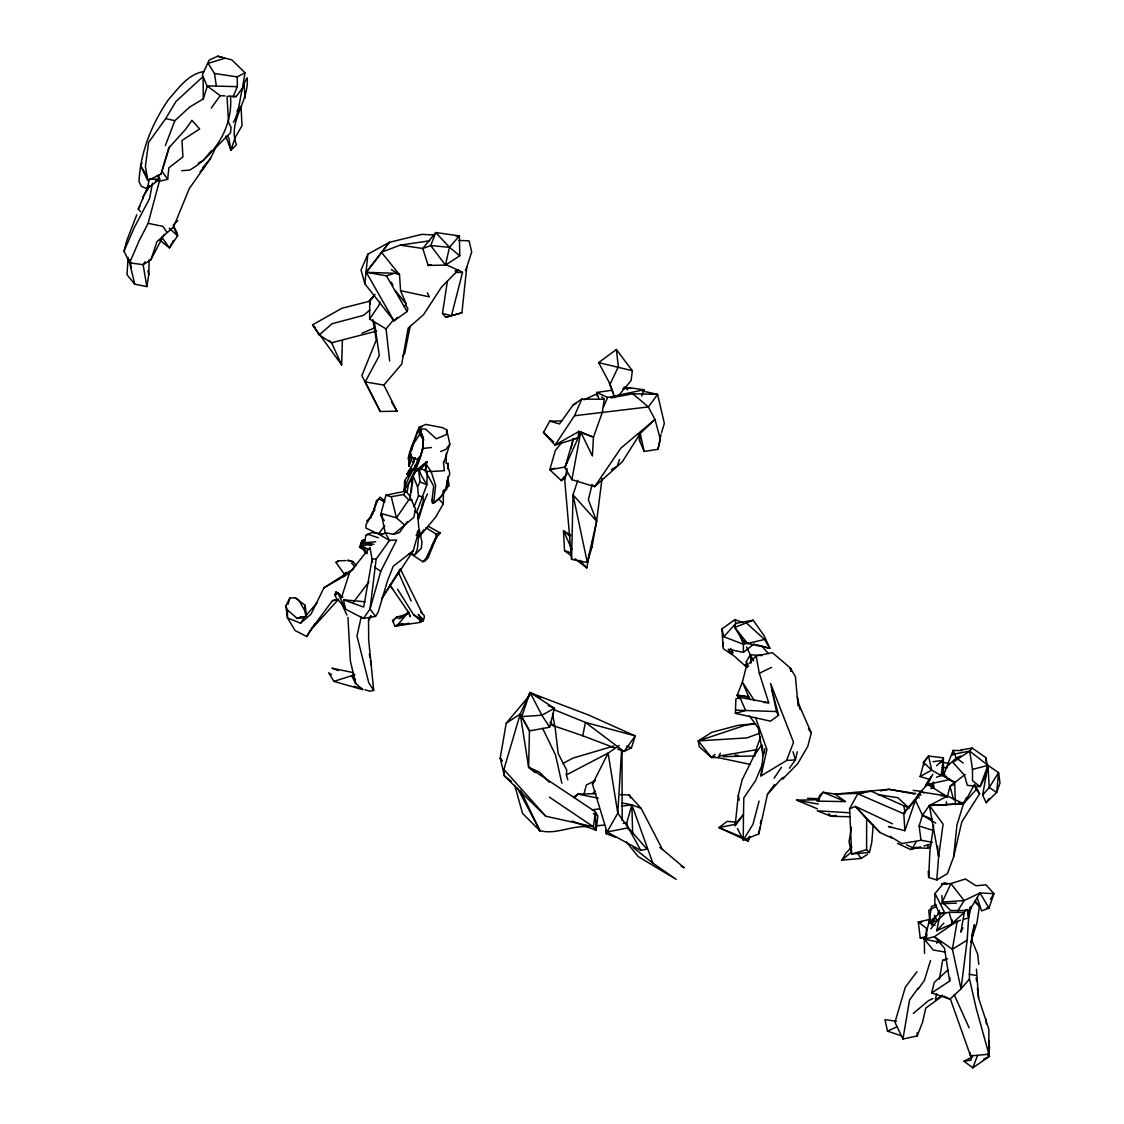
<?xml version="1.0" encoding="UTF-8"?>
<svg xmlns="http://www.w3.org/2000/svg" width="1124" height="1124" viewBox="0 0 1124 1124"><rect width="100%" height="100%" fill="white"/><g stroke="black" fill="none" stroke-linecap="round" stroke-linejoin="round"><path stroke-width="1.5" d="M988.151 768.591L985.72 757.576L972.204 748.078L969.717 751.113L972.499 769.406L972.499 780.716L980.058 786.645L985.692 775.996M869.456 852.456L866.604 849.716L866.646 818.989L855.505 806.428L849.604 808.76L851.655 853.987L869.456 852.456L871.803 842.269L873.165 825.283M985.72 760.934L985.72 757.576M389.635 360.959L386.08 328.925L369.613 319.075L369.712 300.979L375.009 294.404M419.252 536.851L435.929 516.745L443.278 503.805L443.446 490.148M446.228 463.65L446.34 453.225M128.094 257.382L127.026 274.734L134.754 284.203L146.822 286.606L148.846 274.284L149.099 259.869M447.9 469.003L448.012 463.004L447.745 466.235M535.136 772.652L528.617 767.256L529.446 730.909L520.243 714.035L530.036 692.426L554.413 708.303L549.692 727.214L529.446 730.909L520.243 714.035L506.222 723.224L500.208 757.998L504.437 776.038L545.772 816.235L593.402 826.772L596.071 830.313L597.87 816.136L595.341 811.739L528.617 767.256L520.243 714.035L503.903 769.476L504.437 776.038L511.392 781.349M602.014 478.543L596.633 521.227L591.927 547.233L587.304 562.464L571.582 559.359L573.029 494.869L577.806 480.299M412.564 483.404L412.761 474.904L416.568 470.239M947.181 883.422L944.062 882.79L935.028 893.468L934.789 903.176L939.524 913.952L949.063 912.323L964.322 912.463L965.867 909.555M578.691 431.026L578.523 437.91L555.003 445.104L543.51 432.403L549.762 421.149L561.775 420.952M373.28 296.483L368.56 301.485L341.865 308.285L312.528 324.864L341.64 364.878L342.399 340.67M935.351 921.02L928.831 923.633L931.459 906.562L935.913 904.525M427.246 472.797L426.853 484.683L416.582 512.544M926.513 937.444L926.64 934.044L924.321 939.2L924.546 953.475M446.649 483.615C446.158 491.75 440.692 498.93 433.681 502.765L432.318 502.681L432.009 500.166L433.681 486.074L425.448 471.223L426.881 461.852L415.978 470.998L408.686 483.756L407.085 491.905L404.064 491.272C413.196 474.679 424.001 457.089 423.355 437.419L419.112 428.947L419.224 427.303L425.771 424.422L442.814 427.724L446.72 429.916L446.495 434.538L436.281 438.796L425.56 429.073L419.112 428.947L418.943 430.028L419.547 428.806C414.714 438.29 410.035 448.574 408.11 459.028M406.986 614.28L397.025 616.992L392.543 620.687L394.96 626.138L419.772 622.457L419.898 619.914L413.52 614.673L397.587 589.257M976.489 787.685L979.622 793.769L961.779 821.925L953.644 856.797L947.476 873.587L936.784 879.966L928.649 877.437L929.955 850.503L933.693 825.311M621.572 750.551L617.793 813.158L606.145 833.685L615.952 837.394M947.785 970.068L934.227 982.46L931.656 992.928L949.963 999.18L961.02 988.881L967.174 940.156L968.621 917.929L971.22 906.408M447.268 479.99L446.579 489.558L443.249 491.357L448.715 486.06L448.139 476.688M306.093 616.753L304.73 610.585L305.124 605.302L295.275 597.827L289.88 598.024L285.805 605.962L287.505 617.989L295.134 630.564L306.81 636.535L314.65 624.185M936.784 879.966L938.624 856.544L943.106 824.103L929.365 805.529L947.462 796.087L963.521 803.688L976.208 789.568L974.859 784.875M610.936 397.938L632.728 393.751L648.379 406.93L654.983 419.463L660.392 439.245L657.962 449.333L644.164 451.412L639.626 440.734L639.893 437.348M411.3 492.298L412.761 474.904L417.552 486.832L418.507 495.895L413.997 506.938M567.775 779.747L566.37 774.914L566.763 770.221L558.207 753.586L555.059 726.905L549.959 722.339M406.017 305.573L407.886 308.496L407.057 311.531L393.976 320.86L364.85 283.782L367.871 254.136L389.297 242.377L421.641 234.382L433.752 234.916M417.201 532.27L419.252 529.418L417.383 549.102L415.093 554.568L409.038 553.851M225.798 136.145L230.884 150.279L236.433 144.757C227.245 120.83 249.697 101.61 247.111 77.781C238.794 90.889 241.267 108.522 233.483 122.319M760.484 737.161L753.768 756.311L742.121 779.901L738.327 795.146L735.096 825.957L743.47 814.493L743.835 797.857L755.497 780.688L762.915 763.084M798.082 705.858L795.413 676.62L790.284 667.937L772.357 652.693L756.143 655.868L759.318 673.29L768.718 702.739L739.901 697.372L735.897 698.931L735.391 713.361L770.502 721.158L778.609 715.271L776.501 711.562L770.614 683.49L793.53 742.276L786.575 760.512L761.032 775.911L763.013 755.595L762.297 745.142M410.148 553.401L422.891 561.705L425.153 560.946L428.244 557.673L435.845 537.89L436.21 534.111L425.912 527.746M204.02 71.543C188.312 73.833 178.66 88.192 168.74 99.235C151.866 123.64 140.556 151.656 138.969 181.484L141.343 186.373L147.103 188.762L159.861 179.039L156.939 175.442M953.644 856.797L956.931 825.086L963.521 803.688L966.5 797.422M447.408 281.084L442.477 313.399L445.736 317.291L461.908 312.767L466.741 267.329L471.701 251.874L469.045 240.859L458.789 240.41M134.754 284.203L129.625 262.833L139.179 240.634L148.115 223.339L159.355 181.329L167.645 179.306L168.881 167.813L182.903 156.939L182.004 140.444L199.693 128.937L191.937 120.352L185.811 129.077L168.698 148.059L161.041 174.108L147.848 180.514L140.57 165.888L141.989 162.868M415.093 554.568L421.317 548.315L421.978 542.119L419.252 529.418L413.267 550.676L393.26 566.271L387.513 580.799L378.198 612.018L375.528 616.402L370.049 608.913L380.727 571.371L396.646 539.97L389.522 540.433L376.133 559.148L370.049 608.913L363.474 618.467L345.504 609.138L337.79 592.741L335.907 592.039L334.812 594.596L336.427 598.404L342.539 604.389M412.452 457.384L408.996 466.277L410.71 453.871M410.063 498.438L412.761 474.904M142.678 199.229L143.015 196.531L147.778 189.38M923.9 765.261L923.38 762.241L928.536 756.073L943.387 757.787L941.167 775.56L936.461 777.302M931.656 992.928L949.639 981.126L950.047 977.922M614.912 397.798L610.093 384.071L598.642 362.602L616.374 349.55L632.348 370.723L631.084 380.544L618.804 395.297M952.449 755.356L953.138 750.439L961.751 750.593M407.352 476.66L404.668 480.566L404.064 491.272C407.253 471.209 430.408 454.335 420.699 432.852M764.137 753.628L764.868 748.57M604.234 399.231L602.295 412.41L593.472 437.194L592.39 455.979L580.743 432.009L578.593 431.644L555.003 445.104L574.505 415.739L581.768 399.118L604.234 399.231L601.691 396.87M722.858 645.949L723.378 642.492M975.196 900.886L979.426 906.337L976.882 923.085L970.574 942.404M737.456 828.472L743.259 840.049L758.798 833.924L759.866 827.18M760.4 823.808L760.92 820.436M941.898 895.505L942.235 902.08L950.651 910.524L969.422 910.496L969.942 907.265M245.004 72.751L242.489 88.009L236.237 96.538L232.949 96.931L237.361 86.66L237.206 76.896L245.004 72.751L231.853 59.895L217.747 56.2L209.19 60.078L202.348 74.858L206.985 85.874L220.22 95.638L225.025 95.905M851.444 827.264L849.056 841.778L851.655 853.987L866.604 849.716M942.404 995.99L925.74 1008.102L922.607 1022.123L917.198 1035.935L902.937 1039.026L909.555 999.967L918.336 987.884M939.397 979.116L942.643 960.36L945.804 959.123M972.499 769.406L987.94 765.36L998.562 772.61L999.981 783.006L996.679 792.448L986.169 802.676L982.629 795.061L987.94 765.36L969.717 751.113L951.719 754.527M575.01 558.754L586.812 567.929L589.313 554.188M591.828 484.823L594.666 486.636L620.884 448.125L654.983 419.463L640.244 433.442L622.331 461.809L594.666 486.636L571.891 479.695L580.743 432.009L593.472 437.194L578.593 431.644L578.523 437.91L575.193 438.444M152.527 183.128L149.534 198.639L134.107 227.891L124.019 251.172L129.625 262.833L143.127 264.66L150.869 259.827L164.062 234.551M917.058 798.321L917.704 795.033L927.483 784.454L932.765 774.31M410.232 326.016L404.738 353.287L402.729 356.097M567.086 468.497L564.74 480.201L571.582 559.359M571.118 448.42L573.142 438.388M140.514 211.593L138.252 209.12L147.848 186.556M614.533 747.853L582.738 735.756L585.449 722.409L553.289 709.356M657.962 449.333L661.038 434.286M960.472 920.191L936.714 930.728L940.451 912.562M936.629 993.658L935.365 999.826L942.699 995.19M774.548 784.44L767.453 794.359L758.798 833.924M411.398 450.766L417.552 430.548L419.758 427.05M761.032 775.911L766.919 749.455L755.525 717.534M361.324 616.542L356.968 635.959L368.784 682.83L373.716 690.431L369.838 691.232L365.075 689.729M456.147 236.476L459.407 235.914L449.474 247.294L445.469 265.081L428.16 265.419L422.779 248.488L435.747 232.528L459.407 235.914L459.772 255.808L445.469 265.081L430.731 245.594L435.747 232.528L449.474 247.294L459.772 255.808M596.633 521.227L587.304 562.464L573.029 494.869L596.633 521.227L588.372 499.716L592.095 484.486M360.846 545.842L361.998 540.77L364.05 540.391M370.667 518.038L371.721 513.471L374.966 509.86M415.43 457.735L413.196 462.259L414.25 457.735M797.295 751.83L795.413 759.894L789.399 768.212M735.77 822.178L727.172 821.335L718.924 827.601L748.148 841.188L749.315 836.214M147.103 188.762L149.394 179.222L159.861 179.039L155.224 180.88M924.911 938.779L928.874 922.34L939.481 913.25M947.181 797.52L949.977 786.35L954.683 782.234L943.303 775.757L953.138 750.439L956.243 757.955L963.296 763.07M971.6 935.969L974.452 924.715L970.377 948.909L969.338 979.13L961.02 988.881L952.407 949.26L957.212 921.09L934.451 936.699L924.321 939.2L933.229 949.991L945.326 952.14M363.459 545.379L366.017 535.291L367.632 534.223L378.409 537.778M745.971 668.021L742.388 682.085L737.218 695.222L738.299 698.397M455.065 270.898L458.255 270.069L462.526 272.387L451.455 315.76L442.477 313.399M384.282 520.609L380.572 515.143L385.897 495.206L405.862 491.09L409.108 494.982L415.627 509.158L413.772 517.405L393.569 534.336L385.237 532.706L380.839 535.375L389.522 540.433L385.237 532.706L381.191 513.485L396.477 517.827L404.556 524.992M124.019 251.172L126.745 240.677L136.763 214.825M413.196 462.259L414.349 457.875M583.806 794.64L586.349 784.945L595.341 780.646M759.065 801.089L752.982 824.314L743.259 840.049L743.47 814.493L735.279 824.117M797.38 696.768L798.953 704.706L811.317 732.932L807.791 746.364L797.717 763.632L782.683 779.03L784.538 776.586M954.683 782.234L955.386 804.629M972.218 1055.295L970.897 1060.171L963.914 1061.239L972.864 1067.8L989.443 1056.405L987.743 1053.469M930.18 779.62L920.163 776.515L923.914 762.676L928.536 756.073L931.712 770.137L941.167 775.56L943.415 771.879L943.387 757.787M410.71 471.209L411.567 468.076L406.719 474.314L408.813 474.328M446.72 429.916L449.839 444.205L443.994 462.245M628.4 829.512L626.714 823.007L631.871 804.84L621.755 802.831M288.081 604.234L289.88 598.024M418.774 518.74L423.551 502.723L422.947 496.752L418.507 495.895M573.395 439.02L564.866 467.556L571.891 479.695M443.474 462.119L444.331 470.703L431.11 471.518L425.448 471.223L425.841 461.992M379.954 302.075L378.985 305.222L369.613 319.075M661.516 432.726L664.354 423.411L657.596 394.383L642.45 391.026M932.456 842.312L920.992 840.288L919.137 826.028L922.481 815.223L929.365 805.529L963.521 803.688L958.617 802.339M930.546 960.43L924.335 980.507L917.901 989.429M161.041 174.108L169.668 146.429M165.369 145.558L174.852 120.69L189.661 107.047L203.318 98.884L207.364 86M369.304 549.032L359.554 547.135L361.998 540.77M617.708 749.062L624.059 751.478L631.449 747.839L635.285 735.925L588.723 715.089L531.399 693.227L506.222 723.224M341.429 597.813L349.423 573.057L369.979 547.444L372.55 562.141M227.47 135.625L228.959 138.491L230.884 150.279L235.127 137.55L242.011 125.705L241.028 106.26L236.967 110.953M416.442 463.762L418.058 458.901M619.535 459.449L617.315 466.095L611.358 469.706M641.818 396.027L643.912 389.789L629.496 387.696L622.626 388.693M150.869 259.827L156.981 241.632L173.546 227.034L189.268 188.593L210.469 158.54L216.496 146.092M421.5 455.15L416.751 459.519L412.227 457.847L410.204 452.789L413.281 444.191L419.688 434.454L420.952 430.689M421.135 454.04L423.369 447.493M891.669 827.545L888.466 826.505L904.876 830.706L915.414 800.344L920.977 791.942L947.462 796.087M849.604 808.76L857.809 793.755L871.128 791.198L909.26 808.156L897.795 797.717L877.97 794.626M745.296 839.263L748.148 841.188L749.806 836.734M972.864 1067.8L977.501 1055.45M417.58 518.543L423.551 502.723L421.936 505.154M407.829 475.424L409.248 471.687L414.84 468.722M446.916 482.14L449.797 473.499L448.476 468.048M437.264 535.839L431.293 548.976M566.833 462.821L564.866 467.556L580.743 432.009M465.378 270.561L466.741 267.329M347.976 560.103L353.034 561.649L347.457 560.567M367.871 254.136L361.057 270.027L364.85 283.782M603.574 406.818L607.606 397.46L643.912 389.789M424.127 501.416L427.443 493.97M915.765 793.53L888.958 789.329L835.104 794.092L845.473 801.609L817.274 801.131L820.07 794.991L823.063 792.251L835.104 794.092L862.853 793.249M962.903 927.806L960.865 932.147L964.322 912.463L952.309 923.211L949.063 912.323M610.093 384.071L618.369 366.761L616.374 349.55M428.37 526.341L440.313 533.001L435.845 537.89L425.856 558.628L422.891 561.705M936.826 943.359L938.315 940.282M373.716 690.431L368.672 639.767L368.532 620.378L370.751 615.812M353.428 568.885L323.923 587.852L311.025 614.14L300.6 623.216L287.505 617.989L287.435 609.981L285.805 605.962M408.855 472.572L406.719 474.314L414.334 461.585M566.37 774.914L608.112 753.094L617.793 813.158L628.344 827.798L646.96 849.126L640.778 850.362L607.044 831.999L592.474 784.201L608.112 753.094L619.212 745.493M364.836 550.746L365.932 548.582L361.31 544.957L359.554 547.248L367.253 552.263M431.967 545.519L435.845 537.89M755.735 723.589L738.468 725.247L711.829 732.286L698.313 740.899L699.367 746.786L711.394 757.421L718.138 757.632L720.344 753.291M400.228 568.941L381.584 598.811M181.737 170.722L189.675 170.089C215.274 155.393 233.132 126.239 230.476 96.425M417.552 486.832L420.025 481.971L418.549 469.34M416.161 535.488L419.252 529.418M173.377 240.578L169.457 247.912L159.861 240.283M365.202 381.893L383.86 385.096L397.011 411.187L380.221 411.496L365.202 381.893L379.308 355.591L374.404 322.082M931.431 925.178L935.421 917.788M937.823 913.348L939.425 910.384M965.881 800.26L974.536 784.426M306.81 636.535L309.788 631.14L332.465 600.652L337.439 599.668M729.195 651.611L746.926 667.445L746.308 661.783L750.228 654.744L746.561 646.932M916.945 971.698L905.34 987.153L894.957 1022.264L902.937 1039.026M867.447 854.395L861.125 858.441L841.946 860.155L845.951 853.06L851.795 846.864M906.534 844.855L912.786 847.749L916.201 841.707M138.252 209.12L139.896 206.24M414.686 467.233L417.959 461.627M147.202 189.745L149.703 185.544M360.72 543.482L363.488 539.773L365.511 540.04L361.31 544.957M149.394 179.222L147.848 180.514L145.389 166.507L148.579 142.411L165.72 118.568L175.962 101.469L203.093 76.516L203.318 98.884M368.532 620.378L371.117 616.05M914.936 800.681L917.381 796.621M969.422 910.496L980.058 892.948L993.911 893.664L988.994 908.15L981.617 910.89L977.149 897.64M990.441 899.397L993.911 893.664L986.043 884.813L975.941 885.768L965.446 878.982L950.904 883.59L941.308 883.984L947.504 883.717M925.15 786.308L931.051 776.558M419.196 433.302L421.008 430.337M957.634 911.185L964.111 900.563L980.058 892.948L988.994 908.15L986.493 908.051M422.217 503.847L423.832 501.192M352.374 570.177L354.777 566.271L351.545 563.096M592.474 784.201L594.975 780.196M300.6 623.216L304.225 617.498L317.207 602.675M926.162 784.763L928.944 780.351M817.274 801.131L823.063 792.251L845.473 801.609M145.052 261.737L143.127 264.66L146.822 286.606M425.027 464.676L426.881 461.852L414.545 471.546M381.682 598.699L413.267 550.676M445.582 489.516L441.044 496.415L434.215 502.723L432.318 502.681L435.606 501.74M420.025 535.389L423.776 529.783M385.897 495.206L391.264 496.724L403.53 494.546L405.862 491.09M774.071 778.215L781.461 767.313M412.087 500.011L408.743 499.913L396.477 517.827L391.264 496.724M753.768 756.311L761.285 745.381M915.147 800.232L920.977 791.942L924.251 792.841M986.169 802.676L989.134 798.462M564.22 476.618L561.382 480.651L549.805 469.734L555.326 450.527L561.55 442.814M407.338 521.592L399.47 532.579L393.569 534.336M731.682 649.602L731.949 654.505L728.254 649.222L743.4 652.37L743.4 644.291L745.268 641.663M581.768 399.118L573.254 404.781L559.527 423.931L549.762 421.149M211.284 108.002L220.22 95.638M378.619 533.83L384.801 525.554M393.021 273.792L386.431 275.816L366.269 272.303L389.297 242.377L366.269 272.303L393.976 320.86L397.418 317.375M353.554 602.099L368.939 581.768M449.839 444.205L445.919 449.333L440.65 451.567M930.827 928.902L937.233 920.696L945.958 912.477M386.08 328.925L393.512 319.778M404.12 306.712L406.242 304.098L400.594 290.68L399.498 274.607L381.387 252.254L400.144 245.158L429.593 240.803M904.876 830.706L903.766 813.031L920.977 791.942M592.84 793.516L594.975 790.917M426.881 461.852L420.685 469.354L417.383 470.591M211.495 150.658L202.84 160.901L198.316 163.008M366.564 521.086C374.489 515.073 374.292 504.536 379.968 497.075L384.9 500.868M383.86 385.096L401.746 364.021L408.167 328.152L423.551 314.664L441.409 287.266L458.255 270.069M202.671 167.715L210.469 158.54M409.038 623.23L394.96 626.138L398.135 624.326L407.071 613.859L407.928 611.456L410.316 616.683L408.996 612.945L389.803 584.944M566.889 474.23L561.382 480.651L565.456 477.574M574.547 798.026L577.919 794.106L595.987 793.67M982.629 795.061L989.261 787.488L998.562 772.61L996.679 792.448L989.261 787.488L987.94 765.36L980.058 786.645L967.342 785.325L964.504 775.223L952.899 762.395L969.717 751.113M748.387 643.054L743.4 644.291L723.842 636.732L735.784 623.384L753.249 620.223L764.165 635.805L769.856 648.281L747.586 643.504L742.95 641.144L734.745 627.431L735.784 623.384L734.885 619.647L721.959 628.836L723.224 648.632L731.949 654.505M767.453 794.359L782.248 777.822M309.788 631.14L338.661 599.12M748.977 663.722L756.143 655.868M903.766 813.031L915.414 800.344L922.481 815.223L935.758 823.161M200.044 171.902L204.779 166.788M370.274 304.365L369.712 300.979L373.252 297.129M936.714 930.728L943.809 923.141M410.386 474.033L408.04 476.45L412.817 469.242L415.669 467.429M940.226 762.662L942.474 760.414L932.962 761.721M215.372 147.904L230.518 132.829L231.094 127.462L228.509 122.207L227.062 96.439M173.096 225.151L177.817 220.627M946.253 767.228L956.243 757.955L960.711 755.974M936.517 765.823L942.474 760.414M928.831 923.633L935.154 917.915M315.071 327.253L312.528 324.864L319.188 334.98L331.987 323.754L363.488 315.352L369.81 310.055M912.786 847.749L928.157 848.283L930.63 846.133M841.946 860.155L850.882 852.47M715.019 754.359L711.394 757.421L698.313 740.899L745.142 725.289L755.258 723.772M913.306 1013.441L928.354 1000.739L932.808 998.534M414.882 465.617L417.566 463.495M743.4 652.37L754.302 643.813M965.151 774.422L954.543 782.74L943.303 775.757M408.785 611.99L399.175 618.748L403.685 616.612M574.195 796.621L577.919 794.106L598.151 798.138M967.174 940.156L952.407 949.26L934.451 936.699L944.413 948.052L949.639 981.126M348.131 572.678L345.475 572.566L344.576 574.533L335.964 562.337L338.549 560.806L345.967 560.609M323.923 587.852L349.423 573.057M335.964 562.337L338.408 560.932M920.163 776.515L931.712 770.137L923.38 762.241M334.516 581.291L339.083 578.86M342.132 577.23L345.18 575.6M562.674 763.575L572.931 758.124L613.816 746.013M936.475 906.351L928.747 910.37L929.984 922.256M419.772 622.457L423.228 620.813L424.352 617.371L424.127 615.39L420.615 611.948M930.897 788.57L933.791 787.123L933.187 782.037M954.445 784.088L949.977 786.35L953.63 799.656M963.914 1061.239L972.569 1056.883M331.552 674.639L328.658 672.812L333.884 681.383L362.982 689.714L355.62 683.462L351.615 675.749L354.72 674.189M759.318 673.29L771.57 667.319M960.964 803.674L965.095 801.693M983.528 1059.201L989.443 1056.405L987.181 1054.242M573.254 404.781L576.331 403.361M584.03 399.779L597.884 393.358M896.362 1021.238L884.953 1019.651L887.524 1031.13L896.826 1026.858M366.017 535.291L371.58 532.621L381.668 533.731M287.435 609.981L297.186 618.453L300.74 616.865L304.759 616.781M361.97 333.224L374.573 327.899M753.249 620.223L734.745 627.431L747.586 643.504L764.545 639.43L769.856 648.281L756.396 644.712M897.5 843.407L910.581 849.505L916.805 847.103M759.684 733.227L746.954 737.892L698.313 740.899M415.978 470.998L420.685 469.354L417.299 469.621M333.884 681.383L353.372 675.187M939.524 913.952L944.511 912.393L935.028 893.468M942.643 960.36L947.616 958.87M554.764 468.272L549.805 469.734L565.133 466.98M364.921 545.477L368.433 544.466L371.749 545.435L362.968 543.004L363.488 539.773L364.752 539.998M428.16 265.419L431.166 264.576M445.736 317.291L461.908 312.767M735.391 713.361L745.619 710.494L776.501 711.562M963.732 919.277L968.621 917.929L967.539 909.372M436.21 534.111L440.313 533.001M910.581 849.505L920.64 846.864M923.998 845.979L930.7 844.208M376.596 331.088L331.58 342.778L319.188 334.98M409.248 471.687L412.466 470.858M930.082 919.362L918.294 921.989L920.219 937.795L924.897 937.88M940.872 795.68L945.846 795.806L927.483 784.454L950.23 779.452M735.869 824.201L718.924 827.601L742.458 837.324M607.044 831.999L628.344 827.798L640.778 850.362M836.172 815.336L831.128 816.291L817.218 810.797L849.66 812.793M880.457 790.875L888.958 789.329L909.611 793.123M332.465 600.652L337.523 599.738M363.474 618.467L375.528 616.402M714.794 756.845L711.394 757.421L714.78 757.197M719.894 755.96L757.295 749.553M920.992 840.288L901.813 843.576L890.011 836.27M398.135 624.326L402.954 623.511M960.584 750.031L972.204 748.078M927.483 784.454L932.442 783.878M612.313 390.197L596.858 392.445L596.956 395.845M419.224 427.303L421.907 426.909M920.219 937.795L925.221 937.093M297.186 618.453L304.225 617.498L300.74 616.865M592.137 809.814L599.05 808.957M621.502 806.147L631.871 804.84L641.186 808.437L662.472 849.477L684.291 867.784L681.2 866.14M574.505 415.739L648.379 406.93L657.596 394.383L632.728 393.751M422.652 448.504L431.447 447.507M587.121 826.674C570.655 825.606 555.368 835.146 539.127 830.481M595.72 825.873L604.333 825.072M623.272 823.316L626.714 823.007M950.272 998.758L970.546 1055.914L988.909 1054.242L989.527 1047.147L988.642 1040.487M963.521 803.688L929.365 805.529L938.624 856.544L938.273 853.102M368.433 544.466L365.398 542.611L375.669 541.782M351.615 675.749L354.622 675.51M941.673 805.065L946.633 804.714L946.366 801.749M723.224 756.635L755.145 755.96M787.629 760.386L795.413 759.894L793.038 751.759M940.802 903.668L956.398 903.19M206.985 85.874L237.361 86.66M817.429 808.83L796.565 800.162L819.34 799.74M455.627 272.486L462.526 272.387M850.011 816.755L831.128 816.291L828.824 813.762M921.006 795.118L917.704 795.033L919.151 797.857M736.009 710.171L745.619 710.494L739.901 697.372M366.269 272.303L394.664 273.287L399.498 274.607L391.307 269.563M807.51 798.307L819.593 798.757M620.406 794.64L629.131 794.977L641.186 808.437M763.716 702.5L768.718 702.739M376.133 559.148L372.184 558.937L363.684 607.101L343.593 599.837L345.504 609.138M228.228 96.088L236.237 96.538M942.362 767.425L947.448 767.72M762.142 655.601L750.228 654.744L751.113 663.019M941.462 774.394L944.947 774.633M336.146 594.694L334.812 594.596L337.79 592.741L342.89 597.097M921.75 922.284L918.294 921.989L926.429 928.284L926.457 936.292M449.474 247.294L430.731 245.594L422.779 248.488L400.144 245.158M343.593 599.837L365.089 601.762M740.449 699.17L737.218 695.222L748.598 696.613L750.045 699.578M913.222 790.355L921.905 791.408M217.747 56.2L224.744 58.308L208.151 63.323L214.445 73.481L237.206 76.896M969.057 974.283L975.674 975.309M737.218 695.222L748.921 697.287M796.565 800.162L818.258 804.053M941.322 762.072L949.752 763.674M939.608 775.096L946.478 776.431M911.325 793.432L914.669 794.106M148.115 223.339L162.966 226.345L166.886 232.331M924.321 939.2L941.434 942.671M365.398 542.611L373.913 544.353M353.329 672.616L332.002 668.19L338.31 670.564M598.642 362.602L632.348 370.723M718.138 757.632L749.947 764.32M400.594 290.68L429.284 296.848L427.401 292.746M735.138 754.906L738.44 755.637M625.647 387.288L630.69 388.398M165.72 118.568L174.852 120.69M393.934 621.024L392.543 620.687L397.025 616.992L397.854 618.214M746.308 642.029L742.95 641.144L741.643 637.912M931.487 786.477L933.791 787.123M928.944 784.243L932.302 785.198M353.962 686.258L361.9 688.745M919.137 826.028L932.723 830.285M551.673 725.106L582.738 735.756M626.63 746.196L631.449 747.839M887.524 1031.13L901.322 1035.822M570.641 535.052L563.475 530.809L564.529 550.591L570.795 552.769M361.591 547.037L365.932 548.582M419.94 468.441L425.827 470.591M734.885 619.647L742.838 622.584M572.116 821.082L596.071 830.313L595.341 811.739L593.402 826.772L549.453 797.211M420.025 481.971L426.853 484.683L421.121 475.143L418.999 469.354M922.481 815.223L932.428 819.326M548.315 705.717L554.413 708.303L541.866 715.215L521.747 716.606L530.036 692.426L541.866 715.215L549.692 727.214M857.781 793.811L903.977 813.832M446.088 264.688L457.875 269.999M528.617 767.256L539.773 772.357L549.2 782.206M866.646 818.989L879.98 832.519L892.47 838.321M607.606 397.46L596.858 392.445L598.811 398.809M892.47 823.822L855.505 806.428L879.98 832.519M379.884 534.757L365.932 528.097L365.932 524.641L372.648 513.865L376.315 500.84L378.816 498.635L384.703 502.273M531.399 693.227L540.602 697.807M928.874 922.34L934.985 925.417M944.244 996.243L949.963 999.18M593.289 813.706L596.338 815.321M367.225 553.598L364.583 552.081L364.021 548.737M413.52 614.673L423.228 620.813M295.275 597.827L298.661 600.047L304.73 610.585M335.907 592.039L341.935 596.746M633.051 847.398L652.833 863.12L676.156 879.333L638.151 856.558L626.419 842.016M374.573 567.086L380.727 571.371M659.76 847.468L662.472 849.477M564.529 550.591L571.09 555.692M623.961 386.909L627.712 389.845M409.726 469.804L410.977 470.83M570.009 536.218L563.475 530.809L571.835 549.243M169.246 228.284L177.592 235.843L169.457 247.912L161.744 237.164M746.153 622.738L764.545 639.43M414.911 510.872L417.664 513.401L418.016 516.183M543.51 432.403L553.612 441.901M329.037 340.389L331.58 342.778L341.64 364.878M745.676 838.855L748.148 841.188M974.452 901.589L979.426 906.337M520.496 790.397L540.082 830.903L522.548 813.383L514.736 785.367M422.849 619.155L418.184 614.364L421.907 619.844L419.898 619.914L420.769 622.064M403.53 494.546L408.743 499.913M438.669 498.986L443.278 503.805M579.787 560.258L586.812 567.929M503.903 769.476L545.772 816.235M761.496 645.696L768.352 653.578M353.034 561.649L356.266 565.442M979.622 793.769L976.208 789.568L975.07 786.364M395.367 290.695L406.242 304.098M419.688 434.454L423.65 439.793M389.775 585.07L392.726 589.173M419.898 431.377L422.329 434.777M749.357 715.665L758.363 728.338L763.013 755.595M161.631 170.708L167.645 179.306M808.451 728.816L811.317 732.932M857.457 853.144L861.125 858.441M426.909 465.364L431.11 471.518L435.648 485.47L433.681 502.765L432.009 500.166M502.175 760.878L500.208 757.998L502.007 760.976M140.57 165.888L145.867 173.883M754.443 700.673L742.388 682.085L748.598 696.613M391.11 282.138L392.978 285.075M391.602 402.139L397.011 411.187M753.74 660.757L750.228 654.744L751.352 661.615M730.642 648.478L733.087 652.665M386.431 275.816L407.057 311.531M517.405 788.064L540.082 830.903M934.367 915.231L937.233 920.696M400.551 569.306L422.315 613.563M629.131 794.977L630.704 798.012M173.616 226.149L177.297 233.244L177.592 235.843L173.391 226.739M745.367 664.41L746.926 667.445M380.221 411.496L361.872 375.599L376.287 340.052L372.859 319.666M381.191 513.485L382.596 516.295M542.597 728.31L555.523 754.977L561.845 783.231M341.092 602.661L346.909 615.011M746.308 661.783L748.458 666.42M954.136 994.571L969.113 1027.8M398.781 573.212L411.215 601.087M971.782 940.043L977.697 954.29L978.793 964.308M609.278 383.34L612.987 392.936M740.463 636.254L743.4 644.291M652.833 863.12L631.871 804.84L632.672 833.783M977.388 987.898L978.597 998.14L988.839 1029.247L988.909 1054.242L976.096 1007.947L969.548 979.187M147.876 270.94L148.846 274.284M791.184 671.154L790.284 667.937L790.889 671.309M771.907 690.122L778.609 715.271M721.959 628.836L723.842 636.732M798.953 704.706L800.091 709.469M369.712 300.979L370.428 304.225M640.244 433.442L644.164 451.412M903.879 806.358L905.227 812.891M552.53 713.515L554.792 726.371M369.332 654.013L369.894 657.245M370.47 660.49L371.313 665.352M738.327 795.146L739.142 800.148M638.601 434.342L639.626 440.734M927.637 844.939L928.157 848.283M214.445 73.481L216.314 85.691M305.124 605.302L306.501 615.362M985.762 1018.878L986.436 1023.866M605.696 830.229L606.145 833.685M355.015 678.685L355.62 683.462L350.365 660.884L347.948 617.413M976.194 977.641L976.587 981.055M130.482 261.864L131.255 268.481M970.195 1052.823L970.546 1055.914M937.556 846.203L937.908 849.646M158.667 174.796L159.355 181.329M447.9 477.349L448.715 486.06M952 919.783L952.309 923.211M967.876 910.946L968.326 916.186M404.668 480.566L405.019 484.57M243.894 82.333L245.158 97.985M417.664 513.401L418.774 527.957M976.433 969.127L978.597 998.14M928.705 875.104L928.466 871.24L928.649 877.437M129.443 259.658L129.625 262.833M917.1 1032.844L917.198 1035.935M591.758 542.007L591.927 547.233M408.729 456.302L408.996 466.277M230.856 147.118L230.884 150.279M622.008 750.593L622.19 820.548M950.904 883.59L942.235 902.08L964.111 900.563L950.904 883.59M635.285 735.925L624.059 751.478L585.449 722.409L635.285 735.925"/></g></svg>
